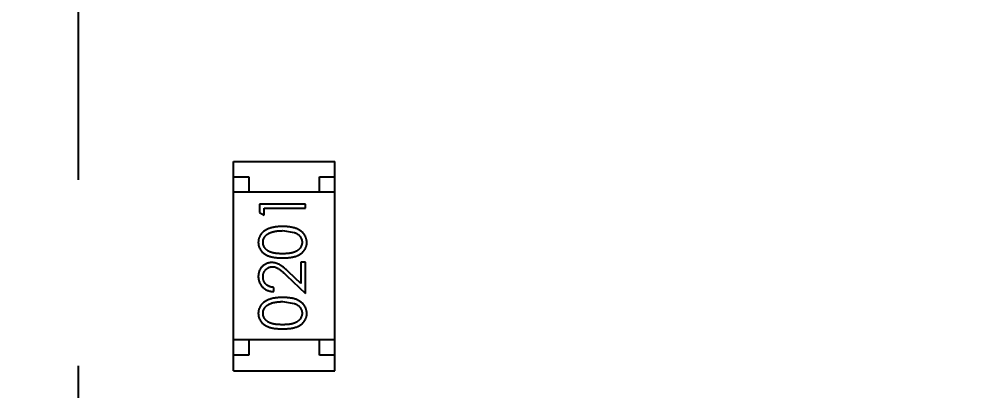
# Model space of a CAD drawing. Header units: inches. Extents: x 398 to 599, y 40 to 151.
# Drawn here: x 553.559 to 556.655, y 107.495 to 108.704 of the extents above; entities that cross this region are included whole.
import ezdxf

# ---------------------------------------------------------------- set-up
doc = ezdxf.new("R2010")
doc.units = ezdxf.units.IN
doc.header["$LTSCALE"] = 1.21
doc.header["$MEASUREMENT"] = 0
doc.header["$PDMODE"] = 3
doc.header["$PDSIZE"] = 0.3125
doc.linetypes.add('CENTER', pattern=[2, 1.25, -0.25, 0.25, -0.25])
doc.layers.get('0').update_dxf_attribs({"linetype": 'CONTINUOUS'})
doc.layers.get('Defpoints').update_dxf_attribs({"linetype": 'CONTINUOUS'})
doc.layers.add('DIM', color=3, linetype='CONTINUOUS')
doc.styles.get("Standard").update_dxf_attribs({"font": 'txt', "width": 0.8})
doc.dimstyles.get("Standard").update_dxf_attribs({"dimtxt": 0.15625, "dimasz": 0.1875, "dimexe": 0.125, "dimexo": 0.0625, "dimgap": 0.09, "dimtad": 0, "dimtih": 1, "dimtoh": 1, "dimzin": 4, "dimdsep": 46, "dimtxsty": 'Standard', "dimblk": '_FILLED', "dimblk1": '_FILLED', "dimblk2": '_FILLED', "dimcen": 0.09, "dimazin": 1, "dimtp": 0.01, "dimtm": 0.01, "dimtfac": 1, "dimtofl": 0, "dimtmove": 0, "dimatfit": 3, "dimldrblk": '_FILLED', "dimfxl": 1, "dimtolj": 1, "dimtzin": 4, "dimarcsym": 0})

# ---------------------------------------------------------------- blocks, each defined once
blk = doc.blocks.new('_FILLED')
at = {"color": 0, "linetype": 'ByBlock'}
blk.add_solid([(0, 0), (-1, 0.1667), (-1, -0.1667)], dxfattribs=at)
blk = doc.blocks.new('*D61')
at = {"layer": 'Defpoints', "color": 0}
for p in [(553.751, 124.0458), (553.751, 117.2562), (540.251, 108.425)]:
    blk.add_point(p, dxfattribs=at)
at = {"layer": 'DIM', "color": 0, "lineweight": -2}
for p, q in [((540.251, 108.4875), (540.251, 124.1708)), ((553.751, 117.3187), (553.751, 124.1708)), ((542.251, 124.0458), (544.111, 124.0458)), ((551.751, 124.0458), (549.891, 124.0458))]:
    blk.add_line(p, q, dxfattribs=at)
at = {"layer": 'DIM', "color": 0, "lineweight": -2, "xscale": 2, "yscale": 2, "zscale": 2, "rotation": 180}
blk.add_blockref('_FILLED', (540.251, 124.0458), dxfattribs=at)
at = {"layer": 'DIM', "color": 0, "lineweight": -2, "xscale": 2, "yscale": 2, "zscale": 2}
blk.add_blockref('_FILLED', (553.751, 124.0458), dxfattribs=at)
at = {"layer": 'DIM', "color": 0, "insert": (547.001, 124.0458), "char_height": 2, "attachment_point": 5}
blk.add_mtext('\\A1;13.50', dxfattribs=at)
blk = doc.blocks.new('*D64')
at = {"layer": 'Defpoints', "color": 0}
for p in [(553.751, 124.0458), (553.751, 117.2562), (567.251, 108.425)]:
    blk.add_point(p, dxfattribs=at)
at = {"layer": 'DIM', "color": 0, "lineweight": -2}
for p, q in [((553.751, 117.3187), (553.751, 124.1708)), ((567.251, 108.4875), (567.251, 124.1708)), ((555.751, 124.0458), (557.611, 124.0458)), ((565.251, 124.0458), (563.391, 124.0458))]:
    blk.add_line(p, q, dxfattribs=at)
at = {"layer": 'DIM', "color": 0, "lineweight": -2, "xscale": 2, "yscale": 2, "zscale": 2, "rotation": 180}
blk.add_blockref('_FILLED', (553.751, 124.0458), dxfattribs=at)
at = {"layer": 'DIM', "color": 0, "lineweight": -2, "xscale": 2, "yscale": 2, "zscale": 2}
blk.add_blockref('_FILLED', (567.251, 124.0458), dxfattribs=at)
at = {"layer": 'DIM', "color": 0, "insert": (560.501, 124.0458), "char_height": 2, "attachment_point": 5}
blk.add_mtext('\\A1;13.50', dxfattribs=at)
blk = doc.blocks.new('*D65')
at = {"layer": 'Defpoints', "color": 0}
for p in [(553.751, 127.7356), (553.751, 117.2562), (538.001, 104.425)]:
    blk.add_point(p, dxfattribs=at)
at = {"layer": 'DIM', "color": 0, "lineweight": -2}
for p, q in [((538.001, 104.4875), (538.001, 127.8606)), ((553.751, 117.3187), (553.751, 127.8606)), ((540.001, 127.7356), (542.8527, 127.7356)), ((551.751, 127.7356), (548.8994, 127.7356))]:
    blk.add_line(p, q, dxfattribs=at)
at = {"layer": 'DIM', "color": 0, "lineweight": -2, "xscale": 2, "yscale": 2, "zscale": 2, "rotation": 180}
blk.add_blockref('_FILLED', (538.001, 127.7356), dxfattribs=at)
at = {"layer": 'DIM', "color": 0, "lineweight": -2, "xscale": 2, "yscale": 2, "zscale": 2}
blk.add_blockref('_FILLED', (553.751, 127.7356), dxfattribs=at)
at = {"layer": 'DIM', "color": 0, "insert": (545.876, 127.7356), "char_height": 2, "attachment_point": 5}
blk.add_mtext('\\A1;15.75', dxfattribs=at)
blk = doc.blocks.new('*D66')
at = {"layer": 'Defpoints', "color": 0}
for p in [(553.751, 127.7356), (553.751, 117.2562), (569.501, 104.4277)]:
    blk.add_point(p, dxfattribs=at)
at = {"layer": 'DIM', "color": 0, "lineweight": -2}
for p, q in [((553.751, 117.3187), (553.751, 127.8606)), ((569.501, 104.4902), (569.501, 127.8606)), ((555.751, 127.7356), (558.6027, 127.7356)), ((567.501, 127.7356), (564.6494, 127.7356))]:
    blk.add_line(p, q, dxfattribs=at)
at = {"layer": 'DIM', "color": 0, "lineweight": -2, "xscale": 2, "yscale": 2, "zscale": 2, "rotation": 180}
blk.add_blockref('_FILLED', (553.751, 127.7356), dxfattribs=at)
at = {"layer": 'DIM', "color": 0, "lineweight": -2, "xscale": 2, "yscale": 2, "zscale": 2}
blk.add_blockref('_FILLED', (569.501, 127.7356), dxfattribs=at)
at = {"layer": 'DIM', "color": 0, "insert": (561.626, 127.7356), "char_height": 2, "attachment_point": 5}
blk.add_mtext('\\A1;15.75', dxfattribs=at)

msp = doc.modelspace()

# ---------------------------------------------------------------- linework, layer by layer
at = {"color": 4, "linetype": 'CENTER', "ltscale": 2}
msp.add_line((553.751, 117.2562), (553.751, 68.4022), dxfattribs=at)
at = {"color": 7, "linetype": 'Continuous'}
for p, q in [((554.2555, 107.561), (554.2555, 108.241)), ((554.2555, 108.241), (554.5855, 108.241)), ((554.5855, 107.561), (554.5855, 108.241)), ((554.2555, 108.191), (554.3055, 108.191)), ((554.3055, 108.191), (554.3055, 108.141)), ((554.5355, 108.141), (554.5355, 108.191)), ((554.5355, 108.191), (554.5855, 108.191)), ((554.5855, 108.141), (554.2555, 108.141)), ((554.3402, 108.1028), (554.3402, 108.0751)), ((554.4902, 108.1028), (554.3402, 108.1028)), ((554.4902, 108.0893), (554.4902, 108.1028)), ((554.3402, 108.0751), (554.3556, 108.0663)), ((554.3556, 108.0663), (554.3556, 108.0893)), ((554.3556, 108.0893), (554.4902, 108.0893)), ((554.4152, 108.0163), (554.453, 108.0106)), ((554.4749, 107.9143), (554.4749, 107.8445)), ((554.4902, 107.9143), (554.4749, 107.9143)), ((554.4902, 107.8124), (554.4902, 107.9143)), ((554.4749, 107.8445), (554.4348, 107.8821)), ((554.4282, 107.8706), (554.4902, 107.8124)), ((554.3864, 107.8182), (554.3864, 107.8316)), ((554.4152, 107.7855), (554.453, 107.7798)), ((554.5855, 107.661), (554.2555, 107.661)), ((554.3055, 107.661), (554.3055, 107.611)), ((554.5355, 107.611), (554.5355, 107.661)), ((554.3055, 107.611), (554.2555, 107.611)), ((554.5855, 107.611), (554.5355, 107.611)), ((554.2555, 107.561), (554.5855, 107.561))]:
    msp.add_line(p, q, dxfattribs=at)
for radius, start, end in [(23, 281.22586, 258.77532), (22.75, 294.44334, 241.13427)]:
    msp.add_arc((553.751, 92.925), radius, start, end, dxfattribs=at)
for points, knots in [([(554.4153, 108.0297), (554.413, 108.0297), (554.4085, 108.0296), (554.4019, 108.0294), (554.3957, 108.0288), (554.3899, 108.0281), (554.3844, 108.0271), (554.3793, 108.026), (554.3745, 108.0245), (554.3701, 108.0229), (554.366, 108.0211), (554.3622, 108.0192), (554.3587, 108.0171), (554.3553, 108.0149), (554.3523, 108.0124), (554.3495, 108.0099), (554.347, 108.0072), (554.3448, 108.0043), (554.3428, 108.0013), (554.3411, 107.9982), (554.3396, 107.995), (554.3385, 107.9918), (554.3375, 107.9884), (554.3369, 107.985), (554.3365, 107.9815), (554.3364, 107.9791), (554.3364, 107.9779)], [0, 0, 0, 0, 0.065278, 0.127205, 0.186168, 0.241675, 0.294115, 0.343609, 0.390387, 0.434463, 0.476646, 0.517002, 0.555936, 0.593716, 0.630057, 0.665601, 0.700745, 0.734917, 0.768681, 0.802087, 0.834849, 0.867433, 0.900138, 0.932806, 0.966212, 1, 1, 1, 1]), ([(554.4941, 107.9779), (554.4941, 107.9791), (554.494, 107.9815), (554.4936, 107.985), (554.4929, 107.9885), (554.492, 107.9918), (554.4908, 107.9951), (554.4894, 107.9983), (554.4876, 108.0014), (554.4856, 108.0044), (554.4834, 108.0073), (554.4808, 108.01), (554.4781, 108.0126), (554.475, 108.015), (554.4717, 108.0172), (554.4681, 108.0193), (554.4643, 108.0212), (554.4603, 108.023), (554.4559, 108.0246), (554.4511, 108.026), (554.446, 108.0271), (554.4406, 108.0281), (554.4348, 108.0288), (554.4286, 108.0294), (554.4221, 108.0296), (554.4176, 108.0297), (554.4153, 108.0297)], [0, 0, 0, 0, 0.033824, 0.067298, 0.10028, 0.133019, 0.165736, 0.198792, 0.232372, 0.266409, 0.301016, 0.336196, 0.371972, 0.408574, 0.446394, 0.485225, 0.525372, 0.567224, 0.611081, 0.65775, 0.70702, 0.759235, 0.814484, 0.873227, 0.934937, 1, 1, 1, 1]), ([(554.3518, 107.9784), (554.3519, 107.98), (554.352, 107.9833), (554.3533, 107.9882), (554.3554, 107.9928), (554.3578, 107.9966), (554.3601, 107.9994), (554.3621, 108.0015), (554.3643, 108.0035), (554.3668, 108.0053), (554.3695, 108.0069), (554.3724, 108.0085), (554.3756, 108.0099), (554.379, 108.0113), (554.3827, 108.0124), (554.3866, 108.0135), (554.3908, 108.0143), (554.3952, 108.015), (554.3998, 108.0156), (554.4048, 108.016), (554.4099, 108.0162), (554.4134, 108.0162), (554.4152, 108.0163)], [0, 0, 0, 0, 0.059689, 0.119507, 0.181075, 0.246162, 0.279894, 0.314468, 0.350403, 0.387474, 0.426147, 0.466624, 0.508745, 0.553328, 0.600058, 0.649177, 0.700552, 0.754894, 0.811825, 0.871514, 0.934319, 1, 1, 1, 1]), ([(554.453, 108.0106), (554.454, 108.0102), (554.4561, 108.0094), (554.459, 108.0081), (554.4617, 108.0066), (554.4642, 108.005), (554.4665, 108.0033), (554.4687, 108.0014), (554.4706, 107.9994), (554.4728, 107.9966), (554.4752, 107.9929), (554.4772, 107.9882), (554.4785, 107.9834), (554.4786, 107.9801), (554.4787, 107.9784)], [0, 0, 0, 0, 0.075949, 0.148549, 0.218996, 0.286119, 0.351826, 0.416074, 0.478265, 0.540325, 0.660405, 0.774606, 0.887187, 1, 1, 1, 1]), ([(554.3364, 107.9779), (554.3364, 107.9768), (554.3365, 107.9744), (554.3369, 107.971), (554.3375, 107.9676), (554.3385, 107.9643), (554.3396, 107.9611), (554.3411, 107.958), (554.3428, 107.955), (554.3448, 107.952), (554.347, 107.9492), (554.3494, 107.9465), (554.3521, 107.9441), (554.3551, 107.9417), (554.3583, 107.9396), (554.3618, 107.9375), (554.3655, 107.9357), (554.3694, 107.9341), (554.3737, 107.9326), (554.3784, 107.9313), (554.3835, 107.9302), (554.3891, 107.9293), (554.395, 107.9286), (554.4014, 107.9281), (554.4082, 107.9278), (554.4129, 107.9278), (554.4153, 107.9278)], [0, 0, 0, 0, 0.033742, 0.066533, 0.099153, 0.13154, 0.164087, 0.196563, 0.229707, 0.263315, 0.297504, 0.331686, 0.366482, 0.4021, 0.438958, 0.476748, 0.515985, 0.556589, 0.599519, 0.645765, 0.695487, 0.748721, 0.805687, 0.866754, 0.931405, 1, 1, 1, 1]), ([(554.4152, 107.9413), (554.4132, 107.9413), (554.4093, 107.9413), (554.4037, 107.9415), (554.3984, 107.9419), (554.3935, 107.9424), (554.389, 107.943), (554.3848, 107.9438), (554.3811, 107.9447), (554.3776, 107.9458), (554.3745, 107.9471), (554.3716, 107.9484), (554.3689, 107.9499), (554.3664, 107.9516), (554.3641, 107.9533), (554.362, 107.9552), (554.36, 107.9572), (554.3578, 107.9601), (554.3554, 107.9638), (554.3533, 107.9685), (554.352, 107.9734), (554.3519, 107.9767), (554.3518, 107.9784)], [0, 0, 0, 0, 0.073302, 0.142286, 0.206253, 0.266017, 0.321612, 0.372532, 0.419497, 0.462398, 0.502825, 0.541489, 0.579034, 0.615143, 0.650298, 0.684912, 0.718701, 0.752189, 0.817245, 0.879117, 0.939613, 1, 1, 1, 1]), ([(554.4787, 107.9784), (554.4786, 107.9767), (554.4785, 107.9734), (554.4772, 107.9686), (554.4751, 107.9638), (554.4727, 107.9601), (554.4704, 107.9572), (554.4685, 107.9552), (554.4663, 107.9533), (554.464, 107.9515), (554.4615, 107.9499), (554.4588, 107.9484), (554.4559, 107.947), (554.4528, 107.9458), (554.4494, 107.9447), (554.4456, 107.9438), (554.4415, 107.943), (554.437, 107.9423), (554.4321, 107.9419), (554.4268, 107.9415), (554.4211, 107.9413), (554.4173, 107.9413), (554.4152, 107.9413)], [0, 0, 0, 0, 0.060034, 0.120278, 0.182348, 0.247919, 0.281641, 0.315701, 0.350322, 0.385703, 0.421819, 0.459196, 0.497866, 0.538301, 0.58121, 0.628183, 0.679403, 0.734699, 0.794074, 0.858416, 0.927049, 1, 1, 1, 1]), ([(554.4153, 107.9278), (554.4177, 107.9278), (554.4223, 107.9278), (554.4291, 107.9281), (554.4355, 107.9286), (554.4414, 107.9294), (554.4469, 107.9303), (554.4521, 107.9313), (554.4568, 107.9326), (554.4611, 107.9342), (554.4651, 107.9358), (554.4689, 107.9377), (554.4723, 107.9397), (554.4755, 107.9419), (554.4785, 107.9442), (554.4812, 107.9467), (554.4837, 107.9493), (554.4859, 107.9521), (554.4878, 107.955), (554.4895, 107.9581), (554.4909, 107.9611), (554.4921, 107.9643), (554.493, 107.9676), (554.4936, 107.971), (554.494, 107.9744), (554.4941, 107.9768), (554.4941, 107.9779)], [0, 0, 0, 0, 0.068113, 0.132564, 0.193427, 0.250218, 0.303569, 0.353576, 0.400235, 0.443586, 0.484619, 0.524292, 0.56238, 0.599049, 0.63494, 0.669782, 0.704009, 0.737842, 0.771098, 0.803896, 0.836415, 0.868639, 0.900715, 0.933378, 0.966213, 1, 1, 1, 1]), ([(554.381, 107.9124), (554.3795, 107.9124), (554.3766, 107.9123), (554.3723, 107.9117), (554.3681, 107.9107), (554.3641, 107.9094), (554.3603, 107.9076), (554.3566, 107.9054), (554.353, 107.9029), (554.3496, 107.8999), (554.3465, 107.8967), (554.3438, 107.8932), (554.3415, 107.8894), (554.3396, 107.8854), (554.3382, 107.8812), (554.3372, 107.8767), (554.3365, 107.872), (554.3364, 107.8687), (554.3364, 107.8671)], [0, 0, 0, 0, 0.06271, 0.123347, 0.183401, 0.242828, 0.302097, 0.36242, 0.423725, 0.487032, 0.550491, 0.612709, 0.674265, 0.73617, 0.799211, 0.863483, 0.930525, 1, 1, 1, 1]), ([(554.4348, 107.8821), (554.4333, 107.8835), (554.4303, 107.8863), (554.426, 107.8902), (554.4218, 107.8938), (554.4179, 107.897), (554.4143, 107.8998), (554.4109, 107.9023), (554.4078, 107.9044), (554.404, 107.9067), (554.3992, 107.909), (554.3933, 107.911), (554.3872, 107.9122), (554.3831, 107.9123), (554.381, 107.9124)], [0, 0, 0, 0, 0.09953, 0.192079, 0.277712, 0.357454, 0.429648, 0.495771, 0.555538, 0.608657, 0.707578, 0.804328, 0.901298, 1, 1, 1, 1]), ([(554.3518, 107.8664), (554.3518, 107.8675), (554.3519, 107.8697), (554.3523, 107.873), (554.353, 107.8761), (554.354, 107.879), (554.3553, 107.8819), (554.3568, 107.8846), (554.3586, 107.8871), (554.3607, 107.8895), (554.363, 107.8917), (554.3654, 107.8936), (554.368, 107.8953), (554.3706, 107.8967), (554.3733, 107.8977), (554.3762, 107.8984), (554.3792, 107.8989), (554.3812, 107.8989), (554.3822, 107.8989)], [0, 0, 0, 0, 0.068027, 0.133505, 0.19695, 0.26027, 0.322741, 0.384982, 0.448465, 0.513424, 0.578224, 0.640011, 0.700094, 0.760067, 0.819012, 0.877878, 0.938035, 1, 1, 1, 1]), ([(554.3822, 107.8989), (554.3838, 107.8989), (554.3871, 107.8988), (554.3918, 107.8977), (554.3965, 107.896), (554.4003, 107.894), (554.4034, 107.892), (554.4061, 107.8901), (554.409, 107.8878), (554.4123, 107.8851), (554.4159, 107.882), (554.4197, 107.8786), (554.4238, 107.8747), (554.4267, 107.872), (554.4282, 107.8706)], [0, 0, 0, 0, 0.088014, 0.174976, 0.2638, 0.355443, 0.406413, 0.465519, 0.533076, 0.609353, 0.693899, 0.787171, 0.889197, 1, 1, 1, 1]), ([(554.3364, 107.8671), (554.3364, 107.8654), (554.3365, 107.8621), (554.3372, 107.8573), (554.3383, 107.8527), (554.3398, 107.8482), (554.3418, 107.844), (554.3443, 107.84), (554.3471, 107.8362), (554.3504, 107.8326), (554.354, 107.8294), (554.3579, 107.8265), (554.3621, 107.8241), (554.3665, 107.822), (554.3711, 107.8204), (554.376, 107.8192), (554.3811, 107.8184), (554.3846, 107.8183), (554.3864, 107.8182)], [0, 0, 0, 0, 0.06445, 0.126725, 0.187421, 0.247417, 0.306749, 0.366595, 0.427749, 0.490235, 0.553031, 0.614805, 0.676505, 0.738096, 0.801021, 0.864897, 0.931209, 1, 1, 1, 1]), ([(554.3864, 107.8316), (554.3851, 107.8318), (554.3825, 107.832), (554.3787, 107.8328), (554.3751, 107.8337), (554.3718, 107.8349), (554.3687, 107.8365), (554.3659, 107.8382), (554.3632, 107.8402), (554.3609, 107.8425), (554.3587, 107.8449), (554.3569, 107.8475), (554.3553, 107.8503), (554.354, 107.8532), (554.353, 107.8563), (554.3523, 107.8595), (554.3519, 107.8629), (554.3518, 107.8652), (554.3518, 107.8664)], [0, 0, 0, 0, 0.073648, 0.143686, 0.210962, 0.275557, 0.338064, 0.399311, 0.4594, 0.51934, 0.579024, 0.637809, 0.695959, 0.754122, 0.813113, 0.873453, 0.935561, 1, 1, 1, 1]), ([(554.4153, 107.7989), (554.413, 107.7989), (554.4085, 107.7989), (554.4019, 107.7986), (554.3957, 107.798), (554.3899, 107.7973), (554.3844, 107.7963), (554.3793, 107.7952), (554.3745, 107.7938), (554.3701, 107.7922), (554.366, 107.7903), (554.3622, 107.7884), (554.3587, 107.7863), (554.3553, 107.7841), (554.3523, 107.7817), (554.3495, 107.7791), (554.347, 107.7764), (554.3448, 107.7735), (554.3428, 107.7705), (554.3411, 107.7674), (554.3396, 107.7643), (554.3385, 107.761), (554.3375, 107.7577), (554.3369, 107.7542), (554.3365, 107.7507), (554.3364, 107.7484), (554.3364, 107.7472)], [0, 0, 0, 0, 0.065278, 0.127205, 0.186168, 0.241675, 0.294115, 0.343609, 0.390387, 0.434463, 0.476646, 0.517002, 0.555936, 0.593716, 0.630057, 0.665601, 0.700745, 0.734917, 0.768681, 0.802087, 0.834849, 0.867433, 0.900138, 0.932806, 0.966212, 1, 1, 1, 1]), ([(554.3518, 107.7476), (554.3519, 107.7493), (554.352, 107.7525), (554.3533, 107.7574), (554.3554, 107.7621), (554.3578, 107.7658), (554.3601, 107.7687), (554.3621, 107.7707), (554.3643, 107.7727), (554.3668, 107.7745), (554.3695, 107.7762), (554.3724, 107.7777), (554.3756, 107.7792), (554.379, 107.7805), (554.3827, 107.7817), (554.3866, 107.7827), (554.3908, 107.7835), (554.3952, 107.7843), (554.3998, 107.7848), (554.4048, 107.7852), (554.4099, 107.7854), (554.4134, 107.7855), (554.4152, 107.7855)], [0, 0, 0, 0, 0.059689, 0.119507, 0.181075, 0.246162, 0.279894, 0.314468, 0.350403, 0.387474, 0.426147, 0.466624, 0.508745, 0.553328, 0.600058, 0.649177, 0.700552, 0.754894, 0.811825, 0.871514, 0.934319, 1, 1, 1, 1]), ([(554.4941, 107.7472), (554.4941, 107.7484), (554.494, 107.7507), (554.4936, 107.7543), (554.4929, 107.7577), (554.492, 107.761), (554.4908, 107.7643), (554.4894, 107.7675), (554.4876, 107.7706), (554.4856, 107.7736), (554.4834, 107.7765), (554.4808, 107.7792), (554.4781, 107.7818), (554.475, 107.7842), (554.4717, 107.7865), (554.4681, 107.7885), (554.4643, 107.7905), (554.4603, 107.7923), (554.4559, 107.7939), (554.4511, 107.7952), (554.446, 107.7964), (554.4406, 107.7973), (554.4348, 107.798), (554.4286, 107.7986), (554.4221, 107.7989), (554.4176, 107.7989), (554.4153, 107.7989)], [0, 0, 0, 0, 0.033824, 0.067298, 0.10028, 0.133019, 0.165736, 0.198792, 0.232372, 0.266409, 0.301016, 0.336196, 0.371972, 0.408574, 0.446394, 0.485225, 0.525372, 0.567224, 0.611081, 0.65775, 0.70702, 0.759235, 0.814484, 0.873227, 0.934937, 1, 1, 1, 1]), ([(554.453, 107.7798), (554.454, 107.7794), (554.4561, 107.7787), (554.459, 107.7773), (554.4617, 107.7759), (554.4642, 107.7743), (554.4665, 107.7725), (554.4687, 107.7707), (554.4706, 107.7687), (554.4728, 107.7659), (554.4752, 107.7622), (554.4772, 107.7575), (554.4785, 107.7526), (554.4786, 107.7493), (554.4787, 107.7476)], [0, 0, 0, 0, 0.075949, 0.148549, 0.218996, 0.286119, 0.351826, 0.416074, 0.478265, 0.540325, 0.660405, 0.774606, 0.887187, 1, 1, 1, 1]), ([(554.3364, 107.7472), (554.3364, 107.746), (554.3365, 107.7437), (554.3369, 107.7402), (554.3375, 107.7368), (554.3385, 107.7335), (554.3396, 107.7303), (554.3411, 107.7272), (554.3428, 107.7242), (554.3448, 107.7212), (554.347, 107.7184), (554.3494, 107.7157), (554.3521, 107.7133), (554.3551, 107.711), (554.3583, 107.7088), (554.3618, 107.7068), (554.3655, 107.705), (554.3694, 107.7033), (554.3737, 107.7018), (554.3784, 107.7005), (554.3835, 107.6994), (554.3891, 107.6986), (554.395, 107.6979), (554.4014, 107.6974), (554.4082, 107.6971), (554.4129, 107.697), (554.4153, 107.697)], [0, 0, 0, 0, 0.033742, 0.066533, 0.099153, 0.13154, 0.164087, 0.196563, 0.229707, 0.263315, 0.297504, 0.331686, 0.366482, 0.4021, 0.438958, 0.476748, 0.515985, 0.556589, 0.599519, 0.645765, 0.695487, 0.748721, 0.805687, 0.866754, 0.931405, 1, 1, 1, 1]), ([(554.4152, 107.7105), (554.4132, 107.7105), (554.4093, 107.7105), (554.4037, 107.7108), (554.3984, 107.7111), (554.3935, 107.7116), (554.389, 107.7122), (554.3848, 107.7131), (554.3811, 107.714), (554.3776, 107.7151), (554.3745, 107.7163), (554.3716, 107.7177), (554.3689, 107.7192), (554.3664, 107.7208), (554.3641, 107.7225), (554.362, 107.7244), (554.36, 107.7264), (554.3578, 107.7293), (554.3554, 107.733), (554.3533, 107.7377), (554.352, 107.7426), (554.3519, 107.746), (554.3518, 107.7476)], [0, 0, 0, 0, 0.073302, 0.142286, 0.206253, 0.266017, 0.321612, 0.372532, 0.419497, 0.462398, 0.502825, 0.541489, 0.579034, 0.615143, 0.650298, 0.684912, 0.718701, 0.752189, 0.817245, 0.879117, 0.939613, 1, 1, 1, 1]), ([(554.4787, 107.7476), (554.4786, 107.746), (554.4785, 107.7427), (554.4772, 107.7378), (554.4751, 107.7331), (554.4727, 107.7293), (554.4704, 107.7264), (554.4685, 107.7244), (554.4663, 107.7225), (554.464, 107.7207), (554.4615, 107.7191), (554.4588, 107.7176), (554.4559, 107.7163), (554.4528, 107.715), (554.4494, 107.7139), (554.4456, 107.713), (554.4415, 107.7122), (554.437, 107.7116), (554.4321, 107.7111), (554.4268, 107.7108), (554.4211, 107.7105), (554.4173, 107.7105), (554.4152, 107.7105)], [0, 0, 0, 0, 0.060034, 0.120278, 0.182348, 0.247919, 0.281641, 0.315701, 0.350322, 0.385703, 0.421819, 0.459196, 0.497866, 0.538301, 0.58121, 0.628183, 0.679403, 0.734699, 0.794074, 0.858416, 0.927049, 1, 1, 1, 1]), ([(554.4153, 107.697), (554.4177, 107.697), (554.4223, 107.6971), (554.4291, 107.6974), (554.4355, 107.6979), (554.4414, 107.6986), (554.4469, 107.6995), (554.4521, 107.7005), (554.4568, 107.7019), (554.4611, 107.7034), (554.4651, 107.7051), (554.4689, 107.7069), (554.4723, 107.7089), (554.4755, 107.7111), (554.4785, 107.7134), (554.4812, 107.7159), (554.4837, 107.7186), (554.4859, 107.7213), (554.4878, 107.7243), (554.4895, 107.7273), (554.4909, 107.7304), (554.4921, 107.7336), (554.493, 107.7368), (554.4936, 107.7402), (554.494, 107.7437), (554.4941, 107.746), (554.4941, 107.7472)], [0, 0, 0, 0, 0.068113, 0.132564, 0.193427, 0.250218, 0.303569, 0.353576, 0.400235, 0.443586, 0.484619, 0.524292, 0.56238, 0.599049, 0.63494, 0.669782, 0.704009, 0.737842, 0.771098, 0.803896, 0.836415, 0.868639, 0.900715, 0.933378, 0.966213, 1, 1, 1, 1])]:
    msp.add_open_spline(points, degree=3, knots=knots, dxfattribs=at)

# ---------------------------------------------------------------- dimensions: what is measured, and where the dimension line sits
at = {"layer": 'DIM'}
for base, p1, picture, middle in [((553.751, 127.7356), (538.001, 104.425), '*D65', (545.876, 127.7356)), ((553.751, 127.7356), (569.501, 104.4277), '*D66', (561.626, 127.7356)), ((553.751, 124.0458), (540.251, 108.425), '*D61', (547.001, 124.0458)), ((553.751, 124.0458), (567.251, 108.425), '*D64', (560.501, 124.0458))]:
    dim = msp.add_linear_dim(base=base, p1=p1, p2=(553.751, 117.2562), dimstyle='Standard', override={"dimtxt": 2, "dimasz": 2, "dimtih": 0, "dimtoh": 0, "dimzin": 0, "dimcen": 0.198, "dimadec": 0, "dimazin": 0, "dimtp": 0, "dimtm": 0, "dimtdec": 4, "dimtzin": 0}, dxfattribs=at)
    dim.commit()
    dim.dimension.update_dxf_attribs({"geometry": picture, "text_midpoint": middle})

doc.saveas('drawing.dxf')
